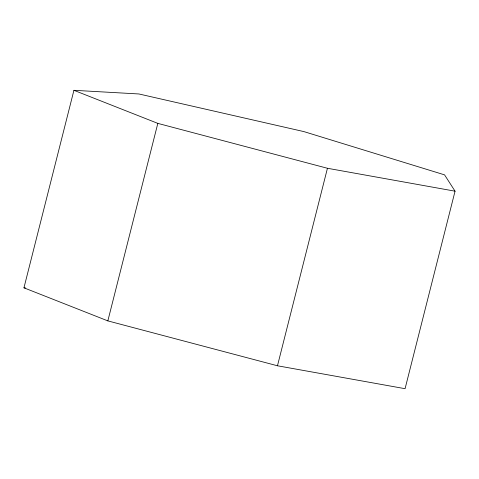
<?xml version="1.0" encoding="UTF-8"?>
<svg xmlns="http://www.w3.org/2000/svg" width="479" height="479" viewBox="0 0 479 479"><rect width="100%" height="100%" fill="white"/><g stroke="black" fill="none" stroke-linecap="round" stroke-linejoin="round"><path stroke-width="0.72" d="M23.95 287.819L73.928 90.309L138.922 93.968L303.872 131.593L444.56 174.859L455.05 191.181L405.072 388.691L277.467 365.776L107.847 320.888L23.95 287.819L25.447 287.903M107.847 320.888L157.825 123.378L73.928 90.309M277.467 365.776L327.444 168.273L455.05 191.181M157.825 123.378L327.444 168.273"/></g></svg>
